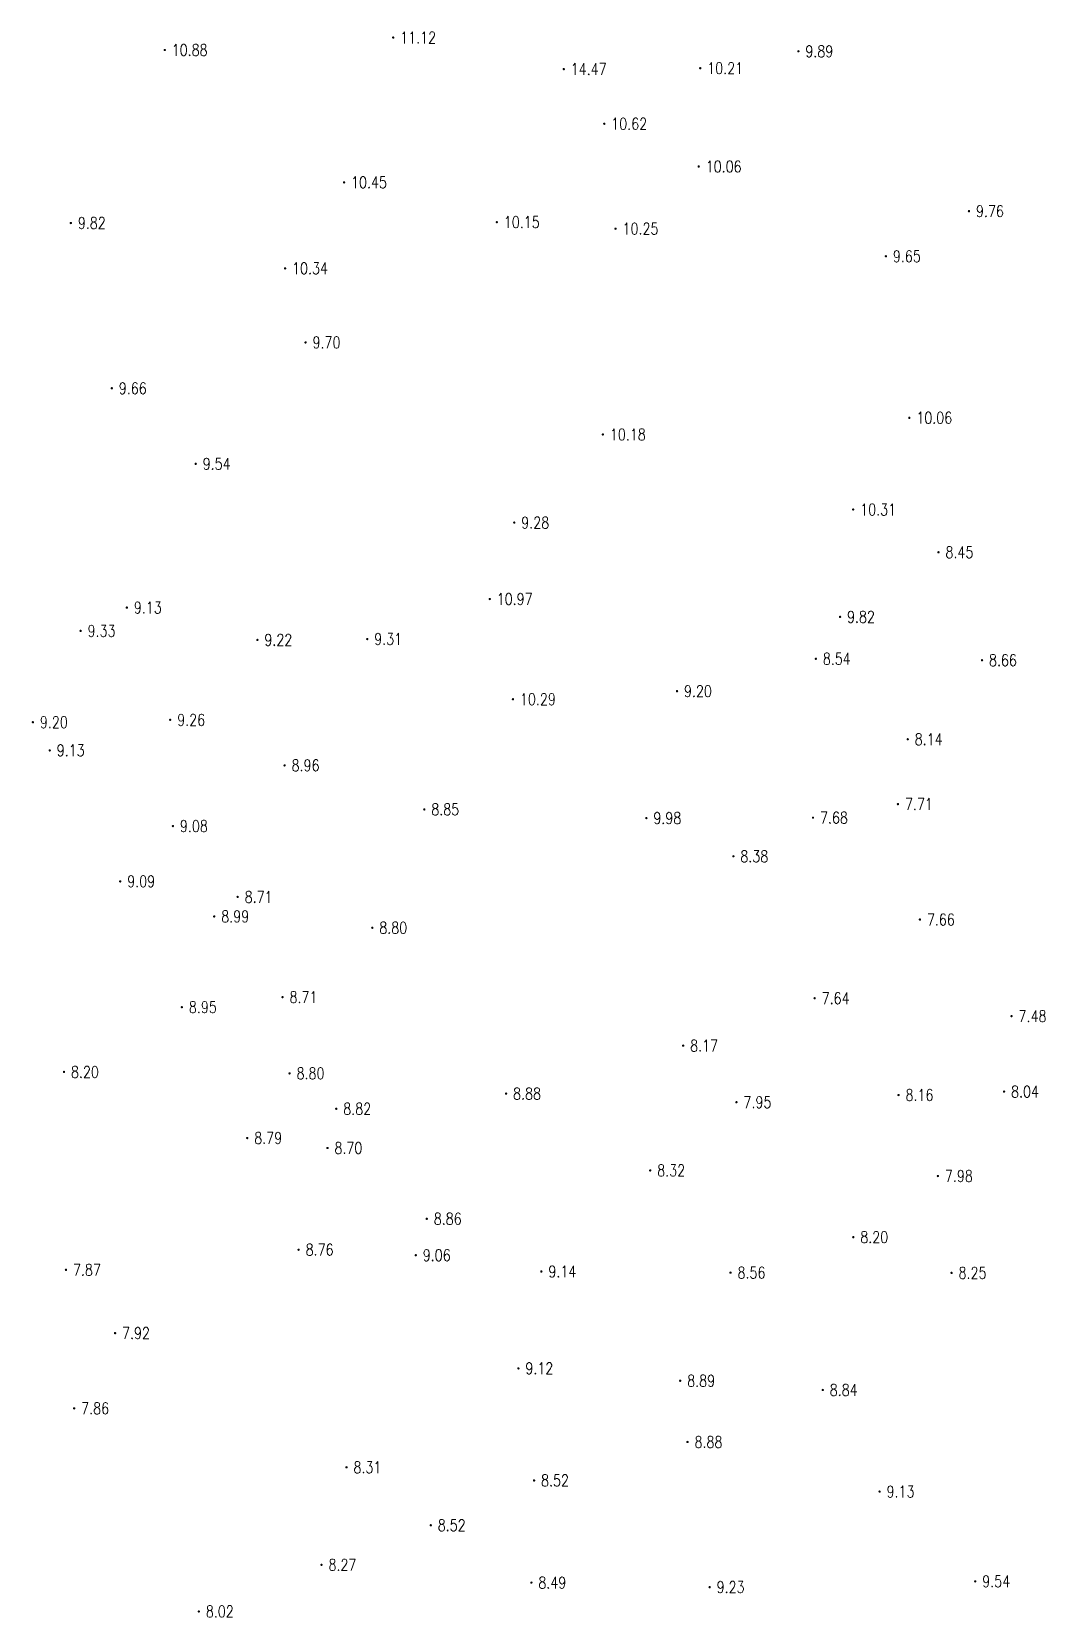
# Model space of a CAD drawing. Extents: x 476861 to 479475, y 2367369 to 2370541.
# Drawn here: x 477667.5 to 477754.6, y 2368348.6 to 2368484.9 of the extents above; entities that cross this region are included whole.
import ezdxf
from ezdxf.enums import TextEntityAlignment as Align

# ---------------------------------------------------------------- set-up
doc = ezdxf.new("R2010")
doc.units = 0
doc.header["$LTSCALE"] = 0.5
doc.layers.get('0').update_dxf_attribs({"linetype": 'CONTINUOUS'})
doc.layers.add('GCD', color=1, linetype='CONTINUOUS')
doc.styles.add('HZ', font='rs.shx', dxfattribs={"width": 0.8, "bigfont": 'hztxt.shx'})

# ---------------------------------------------------------------- blocks, each defined once
blk = doc.blocks.new('GC200')
at = {"linetype": 'Continuous', "const_width": 0.2, "flags": 128}
blk.add_lwpolyline([(-0.1, 0, 1), (0.1, 0, 1)], format="xyb", close=True, dxfattribs=at)

msp = doc.modelspace()

# ---------------------------------------------------------------- block references
at = {"layer": 'GCD', "linetype": 'Continuous'}
ref = msp.add_blockref('GC200', (477678.899, 2368483.362, 10.881), dxfattribs=dict(at, xscale=0.5, yscale=0.5, zscale=0.5))
ref.add_attrib('height', '10.88', dxfattribs={"linetype": 'Continuous', "height": 1, "style": 'HZ', "width": 0.8}).set_placement((477679.499, 2368483.362, 10.881), align=Align.MIDDLE_LEFT)
ref = msp.add_blockref('GC200', (477698.536, 2368484.435, 11.121), dxfattribs=dict(at, xscale=0.5, yscale=0.5, zscale=0.5))
ref.add_attrib('height', '11.12', dxfattribs={"linetype": 'Continuous', "height": 1, "style": 'HZ', "width": 0.8}).set_placement((477699.136, 2368484.435, 11.121), align=Align.MIDDLE_LEFT)
ref = msp.add_blockref('GC200', (477733.353, 2368483.249, 9.891), dxfattribs=dict(at, xscale=0.5, yscale=0.5, zscale=0.5))
ref.add_attrib('height', '9.89', dxfattribs={"linetype": 'Continuous', "height": 1, "style": 'HZ', "width": 0.8}).set_placement((477733.953, 2368483.249, 9.891), align=Align.MIDDLE_LEFT)
ref = msp.add_blockref('GC200', (477713.192, 2368481.718, 14.471), dxfattribs=dict(at, xscale=0.5, yscale=0.5, zscale=0.5))
ref.add_attrib('height', '14.47', dxfattribs={"linetype": 'Continuous', "height": 1, "style": 'HZ', "width": 0.8}).set_placement((477713.792, 2368481.718, 14.471), align=Align.MIDDLE_LEFT)
ref = msp.add_blockref('GC200', (477724.921, 2368481.8, 10.212), dxfattribs=dict(at, xscale=0.5, yscale=0.5, zscale=0.5))
ref.add_attrib('height', '10.21', dxfattribs={"linetype": 'Continuous', "height": 1, "style": 'HZ', "width": 0.8}).set_placement((477725.521, 2368481.8, 10.212), align=Align.MIDDLE_LEFT)
ref = msp.add_blockref('GC200', (477716.675, 2368477.02, 10.624), dxfattribs=dict(at, xscale=0.5, yscale=0.5, zscale=0.5))
ref.add_attrib('height', '10.62', dxfattribs={"linetype": 'Continuous', "height": 1, "style": 'HZ', "width": 0.8}).set_placement((477717.275, 2368477.02, 10.624), align=Align.MIDDLE_LEFT)
ref = msp.add_blockref('GC200', (477724.788, 2368473.343, 10.061), dxfattribs=dict(at, xscale=0.5, yscale=0.5, zscale=0.5))
ref.add_attrib('height', '10.06', dxfattribs={"linetype": 'Continuous', "height": 1, "style": 'HZ', "width": 0.8}).set_placement((477725.388, 2368473.343, 10.061), align=Align.MIDDLE_LEFT)
ref = msp.add_blockref('GC200', (477694.314, 2368471.979, 10.447), dxfattribs=dict(at, xscale=0.5, yscale=0.5, zscale=0.5))
ref.add_attrib('height', '10.45', dxfattribs={"linetype": 'Continuous', "height": 1, "style": 'HZ', "width": 0.8}).set_placement((477694.914, 2368471.979, 10.447), align=Align.MIDDLE_LEFT)
ref = msp.add_blockref('GC200', (477670.834, 2368468.484, 9.82), dxfattribs=dict(at, xscale=0.5, yscale=0.5, zscale=0.5))
ref.add_attrib('height', '9.82', dxfattribs={"linetype": 'Continuous', "height": 1, "style": 'HZ', "width": 0.8}).set_placement((477671.434, 2368468.484, 9.82), align=Align.MIDDLE_LEFT)
ref = msp.add_blockref('GC200', (477707.441, 2368468.56, 10.154), dxfattribs=dict(at, xscale=0.5, yscale=0.5, zscale=0.5))
ref.add_attrib('height', '10.15', dxfattribs={"linetype": 'Continuous', "height": 1, "style": 'HZ', "width": 0.8}).set_placement((477708.041, 2368468.56, 10.154), align=Align.MIDDLE_LEFT)
ref = msp.add_blockref('GC200', (477748.015, 2368469.504, 9.762), dxfattribs=dict(at, xscale=0.5, yscale=0.5, zscale=0.5))
ref.add_attrib('height', '9.76', dxfattribs={"linetype": 'Continuous', "height": 1, "style": 'HZ', "width": 0.8}).set_placement((477748.615, 2368469.504, 9.762), align=Align.MIDDLE_LEFT)
ref = msp.add_blockref('GC200', (477717.643, 2368467.997, 10.249), dxfattribs=dict(at, xscale=0.5, yscale=0.5, zscale=0.5))
ref.add_attrib('height', '10.25', dxfattribs={"linetype": 'Continuous', "height": 1, "style": 'HZ', "width": 0.8}).set_placement((477718.243, 2368467.997, 10.249), align=Align.MIDDLE_LEFT)
ref = msp.add_blockref('GC200', (477740.875, 2368465.626, 9.653), dxfattribs=dict(at, xscale=0.5, yscale=0.5, zscale=0.5))
ref.add_attrib('height', '9.65', dxfattribs={"linetype": 'Continuous', "height": 1, "style": 'HZ', "width": 0.8}).set_placement((477741.475, 2368465.626, 9.653), align=Align.MIDDLE_LEFT)
ref = msp.add_blockref('GC200', (477689.246, 2368464.583, 10.34), dxfattribs=dict(at, xscale=0.5, yscale=0.5, zscale=0.5))
ref.add_attrib('height', '10.34', dxfattribs={"linetype": 'Continuous', "height": 1, "style": 'HZ', "width": 0.8}).set_placement((477689.846, 2368464.583, 10.34), align=Align.MIDDLE_LEFT)
ref = msp.add_blockref('GC200', (477691.005, 2368458.214, 9.703), dxfattribs=dict(at, xscale=0.5, yscale=0.5, zscale=0.5))
ref.add_attrib('height', '9.70', dxfattribs={"linetype": 'Continuous', "height": 1, "style": 'HZ', "width": 0.8}).set_placement((477691.605, 2368458.214, 9.703), align=Align.MIDDLE_LEFT)
ref = msp.add_blockref('GC200', (477674.353, 2368454.275, 9.659), dxfattribs=dict(at, xscale=0.5, yscale=0.5, zscale=0.5))
ref.add_attrib('height', '9.66', dxfattribs={"linetype": 'Continuous', "height": 1, "style": 'HZ', "width": 0.8}).set_placement((477674.953, 2368454.275, 9.659), align=Align.MIDDLE_LEFT)
ref = msp.add_blockref('GC200', (477742.889, 2368451.736, 10.064), dxfattribs=dict(at, xscale=0.5, yscale=0.5, zscale=0.5))
ref.add_attrib('height', '10.06', dxfattribs={"linetype": 'Continuous', "height": 1, "style": 'HZ', "width": 0.8}).set_placement((477743.489, 2368451.736, 10.064), align=Align.MIDDLE_LEFT)
ref = msp.add_blockref('GC200', (477716.554, 2368450.3, 10.181), dxfattribs=dict(at, xscale=0.5, yscale=0.5, zscale=0.5))
ref.add_attrib('height', '10.18', dxfattribs={"linetype": 'Continuous', "height": 1, "style": 'HZ', "width": 0.8}).set_placement((477717.154, 2368450.3, 10.181), align=Align.MIDDLE_LEFT)
ref = msp.add_blockref('GC200', (477681.564, 2368447.776, 9.536), dxfattribs=dict(at, xscale=0.5, yscale=0.5, zscale=0.5))
ref.add_attrib('height', '9.54', dxfattribs={"linetype": 'Continuous', "height": 1, "style": 'HZ', "width": 0.8}).set_placement((477682.164, 2368447.776, 9.536), align=Align.MIDDLE_LEFT)
ref = msp.add_blockref('GC200', (477738.064, 2368443.848, 10.312), dxfattribs=dict(at, xscale=0.5, yscale=0.5, zscale=0.5))
ref.add_attrib('height', '10.31', dxfattribs={"linetype": 'Continuous', "height": 1, "style": 'HZ', "width": 0.8}).set_placement((477738.664, 2368443.848, 10.312), align=Align.MIDDLE_LEFT)
ref = msp.add_blockref('GC200', (477708.941, 2368442.721, 9.283), dxfattribs=dict(at, xscale=0.5, yscale=0.5, zscale=0.5))
ref.add_attrib('height', '9.28', dxfattribs={"linetype": 'Continuous', "height": 1, "style": 'HZ', "width": 0.8}).set_placement((477709.541, 2368442.721, 9.283), align=Align.MIDDLE_LEFT)
ref = msp.add_blockref('GC200', (477745.393, 2368440.172, 8.45), dxfattribs=dict(at, xscale=0.5, yscale=0.5, zscale=0.5))
ref.add_attrib('height', '8.45', dxfattribs={"linetype": 'Continuous', "height": 1, "style": 'HZ', "width": 0.8}).set_placement((477745.993, 2368440.172, 8.45), align=Align.MIDDLE_LEFT)
ref = msp.add_blockref('GC200', (477706.83, 2368436.153, 10.968), dxfattribs=dict(at, xscale=0.5, yscale=0.5, zscale=0.5))
ref.add_attrib('height', '10.97', dxfattribs={"linetype": 'Continuous', "height": 1, "style": 'HZ', "width": 0.8}).set_placement((477707.43, 2368436.153, 10.968), align=Align.MIDDLE_LEFT)
ref = msp.add_blockref('GC200', (477675.645, 2368435.416, 9.128), dxfattribs=dict(at, xscale=0.5, yscale=0.5, zscale=0.5))
ref.add_attrib('height', '9.13', dxfattribs={"linetype": 'Continuous', "height": 1, "style": 'HZ', "width": 0.8}).set_placement((477676.245, 2368435.416, 9.128), align=Align.MIDDLE_LEFT)
ref = msp.add_blockref('GC200', (477736.935, 2368434.616, 9.821), dxfattribs=dict(at, xscale=0.5, yscale=0.5, zscale=0.5))
ref.add_attrib('height', '9.82', dxfattribs={"linetype": 'Continuous', "height": 1, "style": 'HZ', "width": 0.8}).set_placement((477737.535, 2368434.616, 9.821), align=Align.MIDDLE_LEFT)
ref = msp.add_blockref('GC200', (477671.672, 2368433.412, 9.331), dxfattribs=dict(at, xscale=0.5, yscale=0.5, zscale=0.5))
ref.add_attrib('height', '9.33', dxfattribs={"linetype": 'Continuous', "height": 1, "style": 'HZ', "width": 0.8}).set_placement((477672.272, 2368433.412, 9.331), align=Align.MIDDLE_LEFT)
ref = msp.add_blockref('GC200', (477686.867, 2368432.635, 9.218), dxfattribs=dict(at, xscale=0.5, yscale=0.5, zscale=0.5))
ref.add_attrib('height', '9.22', dxfattribs={"linetype": 'Continuous', "height": 1, "style": 'HZ', "width": 0.8}).set_placement((477687.467, 2368432.635, 9.218), align=Align.MIDDLE_LEFT)
ref = msp.add_blockref('GC200', (477696.308, 2368432.71, 9.311), dxfattribs=dict(at, xscale=0.5, yscale=0.5, zscale=0.5))
ref.add_attrib('height', '9.31', dxfattribs={"linetype": 'Continuous', "height": 1, "style": 'HZ', "width": 0.8}).set_placement((477696.908, 2368432.71, 9.311), align=Align.MIDDLE_LEFT)
ref = msp.add_blockref('GC200', (477734.855, 2368431.013, 8.54), dxfattribs=dict(at, xscale=0.5, yscale=0.5, zscale=0.5))
ref.add_attrib('height', '8.54', dxfattribs={"linetype": 'Continuous', "height": 1, "style": 'HZ', "width": 0.8}).set_placement((477735.455, 2368431.013, 8.54), align=Align.MIDDLE_LEFT)
ref = msp.add_blockref('GC200', (477749.134, 2368430.889, 8.66), dxfattribs=dict(at, xscale=0.5, yscale=0.5, zscale=0.5))
ref.add_attrib('height', '8.66', dxfattribs={"linetype": 'Continuous', "height": 1, "style": 'HZ', "width": 0.8}).set_placement((477749.734, 2368430.889, 8.66), align=Align.MIDDLE_LEFT)
ref = msp.add_blockref('GC200', (477708.827, 2368427.534, 10.29), dxfattribs=dict(at, xscale=0.5, yscale=0.5, zscale=0.5))
ref.add_attrib('height', '10.29', dxfattribs={"linetype": 'Continuous', "height": 1, "style": 'HZ', "width": 0.8}).set_placement((477709.427, 2368427.534, 10.29), align=Align.MIDDLE_LEFT)
ref = msp.add_blockref('GC200', (477722.924, 2368428.229, 9.204), dxfattribs=dict(at, xscale=0.5, yscale=0.5, zscale=0.5))
ref.add_attrib('height', '9.20', dxfattribs={"linetype": 'Continuous', "height": 1, "style": 'HZ', "width": 0.8}).set_placement((477723.524, 2368428.229, 9.204), align=Align.MIDDLE_LEFT)
ref = msp.add_blockref('GC200', (477667.573, 2368425.556, 9.195), dxfattribs=dict(at, xscale=0.5, yscale=0.5, zscale=0.5))
ref.add_attrib('height', '9.20', dxfattribs={"linetype": 'Continuous', "height": 1, "style": 'HZ', "width": 0.8}).set_placement((477668.173, 2368425.556, 9.195), align=Align.MIDDLE_LEFT)
ref = msp.add_blockref('GC200', (477679.371, 2368425.762, 9.258), dxfattribs=dict(at, xscale=0.5, yscale=0.5, zscale=0.5))
ref.add_attrib('height', '9.26', dxfattribs={"linetype": 'Continuous', "height": 1, "style": 'HZ', "width": 0.8}).set_placement((477679.971, 2368425.762, 9.258), align=Align.MIDDLE_LEFT)
ref = msp.add_blockref('GC200', (477742.753, 2368424.092, 8.138), dxfattribs=dict(at, xscale=0.5, yscale=0.5, zscale=0.5))
ref.add_attrib('height', '8.14', dxfattribs={"linetype": 'Continuous', "height": 1, "style": 'HZ', "width": 0.8}).set_placement((477743.353, 2368424.092, 8.138), align=Align.MIDDLE_LEFT)
ref = msp.add_blockref('GC200', (477669.02, 2368423.135, 9.129), dxfattribs=dict(at, xscale=0.5, yscale=0.5, zscale=0.5))
ref.add_attrib('height', '9.13', dxfattribs={"linetype": 'Continuous', "height": 1, "style": 'HZ', "width": 0.8}).set_placement((477669.62, 2368423.135, 9.129), align=Align.MIDDLE_LEFT)
ref = msp.add_blockref('GC200', (477689.205, 2368421.849, 8.963), dxfattribs=dict(at, xscale=0.5, yscale=0.5, zscale=0.5))
ref.add_attrib('height', '8.96', dxfattribs={"linetype": 'Continuous', "height": 1, "style": 'HZ', "width": 0.8}).set_placement((477689.805, 2368421.849, 8.963), align=Align.MIDDLE_LEFT)
ref = msp.add_blockref('GC200', (477701.21, 2368418.062, 8.85), dxfattribs=dict(at, xscale=0.5, yscale=0.5, zscale=0.5))
ref.add_attrib('height', '8.85', dxfattribs={"linetype": 'Continuous', "height": 1, "style": 'HZ', "width": 0.8}).set_placement((477701.81, 2368418.062, 8.85), align=Align.MIDDLE_LEFT)
ref = msp.add_blockref('GC200', (477741.91, 2368418.514, 7.709), dxfattribs=dict(at, xscale=0.5, yscale=0.5, zscale=0.5))
ref.add_attrib('height', '7.71', dxfattribs={"linetype": 'Continuous', "height": 1, "style": 'HZ', "width": 0.8}).set_placement((477742.51, 2368418.514, 7.709), align=Align.MIDDLE_LEFT)
ref = msp.add_blockref('GC200', (477679.607, 2368416.627, 9.078), dxfattribs=dict(at, xscale=0.5, yscale=0.5, zscale=0.5))
ref.add_attrib('height', '9.08', dxfattribs={"linetype": 'Continuous', "height": 1, "style": 'HZ', "width": 0.8}).set_placement((477680.207, 2368416.627, 9.078), align=Align.MIDDLE_LEFT)
ref = msp.add_blockref('GC200', (477720.291, 2368417.314, 9.979), dxfattribs=dict(at, xscale=0.5, yscale=0.5, zscale=0.5))
ref.add_attrib('height', '9.98', dxfattribs={"linetype": 'Continuous', "height": 1, "style": 'HZ', "width": 0.8}).set_placement((477720.891, 2368417.314, 9.979), align=Align.MIDDLE_LEFT)
ref = msp.add_blockref('GC200', (477734.611, 2368417.351, 7.68), dxfattribs=dict(at, xscale=0.5, yscale=0.5, zscale=0.5))
ref.add_attrib('height', '7.68', dxfattribs={"linetype": 'Continuous', "height": 1, "style": 'HZ', "width": 0.8}).set_placement((477735.211, 2368417.351, 7.68), align=Align.MIDDLE_LEFT)
ref = msp.add_blockref('GC200', (477727.767, 2368414.028, 8.38), dxfattribs=dict(at, xscale=0.5, yscale=0.5, zscale=0.5))
ref.add_attrib('height', '8.38', dxfattribs={"linetype": 'Continuous', "height": 1, "style": 'HZ', "width": 0.8}).set_placement((477728.367, 2368414.028, 8.38), align=Align.MIDDLE_LEFT)
ref = msp.add_blockref('GC200', (477675.075, 2368411.872, 9.086), dxfattribs=dict(at, xscale=0.5, yscale=0.5, zscale=0.5))
ref.add_attrib('height', '9.09', dxfattribs={"linetype": 'Continuous', "height": 1, "style": 'HZ', "width": 0.8}).set_placement((477675.675, 2368411.872, 9.086), align=Align.MIDDLE_LEFT)
ref = msp.add_blockref('GC200', (477685.169, 2368410.534, 8.708), dxfattribs=dict(at, xscale=0.5, yscale=0.5, zscale=0.5))
ref.add_attrib('height', '8.71', dxfattribs={"linetype": 'Continuous', "height": 1, "style": 'HZ', "width": 0.8}).set_placement((477685.769, 2368410.534, 8.708), align=Align.MIDDLE_LEFT)
ref = msp.add_blockref('GC200', (477683.158, 2368408.858, 8.994), dxfattribs=dict(at, xscale=0.5, yscale=0.5, zscale=0.5))
ref.add_attrib('height', '8.99', dxfattribs={"linetype": 'Continuous', "height": 1, "style": 'HZ', "width": 0.8}).set_placement((477683.758, 2368408.858, 8.994), align=Align.MIDDLE_LEFT)
ref = msp.add_blockref('GC200', (477743.799, 2368408.59, 7.659), dxfattribs=dict(at, xscale=0.5, yscale=0.5, zscale=0.5))
ref.add_attrib('height', '7.66', dxfattribs={"linetype": 'Continuous', "height": 1, "style": 'HZ', "width": 0.8}).set_placement((477744.399, 2368408.59, 7.659), align=Align.MIDDLE_LEFT)
ref = msp.add_blockref('GC200', (477696.741, 2368407.886, 8.8), dxfattribs=dict(at, xscale=0.5, yscale=0.5, zscale=0.5))
ref.add_attrib('height', '8.80', dxfattribs={"linetype": 'Continuous', "height": 1, "style": 'HZ', "width": 0.8}).set_placement((477697.341, 2368407.886, 8.8), align=Align.MIDDLE_LEFT)
ref = msp.add_blockref('GC200', (477689.026, 2368401.917, 8.708), dxfattribs=dict(at, xscale=0.5, yscale=0.5, zscale=0.5))
ref.add_attrib('height', '8.71', dxfattribs={"linetype": 'Continuous', "height": 1, "style": 'HZ', "width": 0.8}).set_placement((477689.626, 2368401.917, 8.708), align=Align.MIDDLE_LEFT)
ref = msp.add_blockref('GC200', (477734.752, 2368401.822, 7.64), dxfattribs=dict(at, xscale=0.5, yscale=0.5, zscale=0.5))
ref.add_attrib('height', '7.64', dxfattribs={"linetype": 'Continuous', "height": 1, "style": 'HZ', "width": 0.8}).set_placement((477735.352, 2368401.822, 7.64), align=Align.MIDDLE_LEFT)
ref = msp.add_blockref('GC200', (477680.376, 2368401.055, 8.945), dxfattribs=dict(at, xscale=0.5, yscale=0.5, zscale=0.5))
ref.add_attrib('height', '8.95', dxfattribs={"linetype": 'Continuous', "height": 1, "style": 'HZ', "width": 0.8}).set_placement((477680.976, 2368401.055, 8.945), align=Align.MIDDLE_LEFT)
ref = msp.add_blockref('GC200', (477751.673, 2368400.283, 7.483), dxfattribs=dict(at, xscale=0.5, yscale=0.5, zscale=0.5))
ref.add_attrib('height', '7.48', dxfattribs={"linetype": 'Continuous', "height": 1, "style": 'HZ', "width": 0.8}).set_placement((477752.273, 2368400.283, 7.483), align=Align.MIDDLE_LEFT)
ref = msp.add_blockref('GC200', (477723.452, 2368397.747, 8.169), dxfattribs=dict(at, xscale=0.5, yscale=0.5, zscale=0.5))
ref.add_attrib('height', '8.17', dxfattribs={"linetype": 'Continuous', "height": 1, "style": 'HZ', "width": 0.8}).set_placement((477724.052, 2368397.747, 8.169), align=Align.MIDDLE_LEFT)
ref = msp.add_blockref('GC200', (477670.246, 2368395.484, 8.2), dxfattribs=dict(at, xscale=0.5, yscale=0.5, zscale=0.5))
ref.add_attrib('height', '8.20', dxfattribs={"linetype": 'Continuous', "height": 1, "style": 'HZ', "width": 0.8}).set_placement((477670.846, 2368395.484, 8.2), align=Align.MIDDLE_LEFT)
ref = msp.add_blockref('GC200', (477689.632, 2368395.363, 8.804), dxfattribs=dict(at, xscale=0.5, yscale=0.5, zscale=0.5))
ref.add_attrib('height', '8.80', dxfattribs={"linetype": 'Continuous', "height": 1, "style": 'HZ', "width": 0.8}).set_placement((477690.232, 2368395.363, 8.804), align=Align.MIDDLE_LEFT)
ref = msp.add_blockref('GC200', (477708.236, 2368393.621, 8.88), dxfattribs=dict(at, xscale=0.5, yscale=0.5, zscale=0.5))
ref.add_attrib('height', '8.88', dxfattribs={"linetype": 'Continuous', "height": 1, "style": 'HZ', "width": 0.8}).set_placement((477708.836, 2368393.621, 8.88), align=Align.MIDDLE_LEFT)
ref = msp.add_blockref('GC200', (477741.962, 2368393.501, 8.161), dxfattribs=dict(at, xscale=0.5, yscale=0.5, zscale=0.5))
ref.add_attrib('height', '8.16', dxfattribs={"linetype": 'Continuous', "height": 1, "style": 'HZ', "width": 0.8}).set_placement((477742.562, 2368393.501, 8.161), align=Align.MIDDLE_LEFT)
ref = msp.add_blockref('GC200', (477751.027, 2368393.794, 8.035), dxfattribs=dict(at, xscale=0.5, yscale=0.5, zscale=0.5))
ref.add_attrib('height', '8.04', dxfattribs={"linetype": 'Continuous', "height": 1, "style": 'HZ', "width": 0.8}).set_placement((477751.627, 2368393.794, 8.035), align=Align.MIDDLE_LEFT)
ref = msp.add_blockref('GC200', (477693.644, 2368392.319, 8.82), dxfattribs=dict(at, xscale=0.5, yscale=0.5, zscale=0.5))
ref.add_attrib('height', '8.82', dxfattribs={"linetype": 'Continuous', "height": 1, "style": 'HZ', "width": 0.8}).set_placement((477694.244, 2368392.319, 8.82), align=Align.MIDDLE_LEFT)
ref = msp.add_blockref('GC200', (477728.035, 2368392.883, 7.95), dxfattribs=dict(at, xscale=0.5, yscale=0.5, zscale=0.5))
ref.add_attrib('height', '7.95', dxfattribs={"linetype": 'Continuous', "height": 1, "style": 'HZ', "width": 0.8}).set_placement((477728.635, 2368392.883, 7.95), align=Align.MIDDLE_LEFT)
ref = msp.add_blockref('GC200', (477685.993, 2368389.802, 8.787), dxfattribs=dict(at, xscale=0.5, yscale=0.5, zscale=0.5))
ref.add_attrib('height', '8.79', dxfattribs={"linetype": 'Continuous', "height": 1, "style": 'HZ', "width": 0.8}).set_placement((477686.593, 2368389.802, 8.787), align=Align.MIDDLE_LEFT)
ref = msp.add_blockref('GC200', (477692.886, 2368388.946, 8.699), dxfattribs=dict(at, xscale=0.5, yscale=0.5, zscale=0.5))
ref.add_attrib('height', '8.70', dxfattribs={"linetype": 'Continuous', "height": 1, "style": 'HZ', "width": 0.8}).set_placement((477693.486, 2368388.946, 8.699), align=Align.MIDDLE_LEFT)
ref = msp.add_blockref('GC200', (477720.621, 2368387.017, 8.318), dxfattribs=dict(at, xscale=0.5, yscale=0.5, zscale=0.5))
ref.add_attrib('height', '8.32', dxfattribs={"linetype": 'Continuous', "height": 1, "style": 'HZ', "width": 0.8}).set_placement((477721.221, 2368387.017, 8.318), align=Align.MIDDLE_LEFT)
ref = msp.add_blockref('GC200', (477745.343, 2368386.537, 7.98), dxfattribs=dict(at, xscale=0.5, yscale=0.5, zscale=0.5))
ref.add_attrib('height', '7.98', dxfattribs={"linetype": 'Continuous', "height": 1, "style": 'HZ', "width": 0.8}).set_placement((477745.943, 2368386.537, 7.98), align=Align.MIDDLE_LEFT)
ref = msp.add_blockref('GC200', (477701.419, 2368382.858, 8.86), dxfattribs=dict(at, xscale=0.5, yscale=0.5, zscale=0.5))
ref.add_attrib('height', '8.86', dxfattribs={"linetype": 'Continuous', "height": 1, "style": 'HZ', "width": 0.8}).set_placement((477702.019, 2368382.858, 8.86), align=Align.MIDDLE_LEFT)
ref = msp.add_blockref('GC200', (477738.075, 2368381.279, 8.196), dxfattribs=dict(at, xscale=0.5, yscale=0.5, zscale=0.5))
ref.add_attrib('height', '8.20', dxfattribs={"linetype": 'Continuous', "height": 1, "style": 'HZ', "width": 0.8}).set_placement((477738.675, 2368381.279, 8.196), align=Align.MIDDLE_LEFT)
ref = msp.add_blockref('GC200', (477690.409, 2368380.199, 8.762), dxfattribs=dict(at, xscale=0.5, yscale=0.5, zscale=0.5))
ref.add_attrib('height', '8.76', dxfattribs={"linetype": 'Continuous', "height": 1, "style": 'HZ', "width": 0.8}).set_placement((477691.009, 2368380.199, 8.762), align=Align.MIDDLE_LEFT)
ref = msp.add_blockref('GC200', (477700.475, 2368379.725, 9.059), dxfattribs=dict(at, xscale=0.5, yscale=0.5, zscale=0.5))
ref.add_attrib('height', '9.06', dxfattribs={"linetype": 'Continuous', "height": 1, "style": 'HZ', "width": 0.8}).set_placement((477701.075, 2368379.725, 9.059), align=Align.MIDDLE_LEFT)
ref = msp.add_blockref('GC200', (477670.416, 2368378.47, 7.87), dxfattribs=dict(at, xscale=0.5, yscale=0.5, zscale=0.5))
ref.add_attrib('height', '7.87', dxfattribs={"linetype": 'Continuous', "height": 1, "style": 'HZ', "width": 0.8}).set_placement((477671.016, 2368378.47, 7.87), align=Align.MIDDLE_LEFT)
ref = msp.add_blockref('GC200', (477711.269, 2368378.325, 9.14), dxfattribs=dict(at, xscale=0.5, yscale=0.5, zscale=0.5))
ref.add_attrib('height', '9.14', dxfattribs={"linetype": 'Continuous', "height": 1, "style": 'HZ', "width": 0.8}).set_placement((477711.869, 2368378.325, 9.14), align=Align.MIDDLE_LEFT)
ref = msp.add_blockref('GC200', (477727.521, 2368378.228, 8.56), dxfattribs=dict(at, xscale=0.5, yscale=0.5, zscale=0.5))
ref.add_attrib('height', '8.56', dxfattribs={"linetype": 'Continuous', "height": 1, "style": 'HZ', "width": 0.8}).set_placement((477728.121, 2368378.228, 8.56), align=Align.MIDDLE_LEFT)
ref = msp.add_blockref('GC200', (477746.518, 2368378.205, 8.25), dxfattribs=dict(at, xscale=0.5, yscale=0.5, zscale=0.5))
ref.add_attrib('height', '8.25', dxfattribs={"linetype": 'Continuous', "height": 1, "style": 'HZ', "width": 0.8}).set_placement((477747.118, 2368378.205, 8.25), align=Align.MIDDLE_LEFT)
ref = msp.add_blockref('GC200', (477674.634, 2368373.026, 7.923), dxfattribs=dict(at, xscale=0.5, yscale=0.5, zscale=0.5))
ref.add_attrib('height', '7.92', dxfattribs={"linetype": 'Continuous', "height": 1, "style": 'HZ', "width": 0.8}).set_placement((477675.234, 2368373.026, 7.923), align=Align.MIDDLE_LEFT)
ref = msp.add_blockref('GC200', (477709.294, 2368369.996, 9.12), dxfattribs=dict(at, xscale=0.5, yscale=0.5, zscale=0.5))
ref.add_attrib('height', '9.12', dxfattribs={"linetype": 'Continuous', "height": 1, "style": 'HZ', "width": 0.8}).set_placement((477709.894, 2368369.996, 9.12), align=Align.MIDDLE_LEFT)
ref = msp.add_blockref('GC200', (477723.197, 2368368.932, 8.89), dxfattribs=dict(at, xscale=0.5, yscale=0.5, zscale=0.5))
ref.add_attrib('height', '8.89', dxfattribs={"linetype": 'Continuous', "height": 1, "style": 'HZ', "width": 0.8}).set_placement((477723.797, 2368368.932, 8.89), align=Align.MIDDLE_LEFT)
ref = msp.add_blockref('GC200', (477735.448, 2368368.138, 8.84), dxfattribs=dict(at, xscale=0.5, yscale=0.5, zscale=0.5))
ref.add_attrib('height', '8.84', dxfattribs={"linetype": 'Continuous', "height": 1, "style": 'HZ', "width": 0.8}).set_placement((477736.048, 2368368.138, 8.84), align=Align.MIDDLE_LEFT)
ref = msp.add_blockref('GC200', (477671.119, 2368366.556, 7.864), dxfattribs=dict(at, xscale=0.5, yscale=0.5, zscale=0.5))
ref.add_attrib('height', '7.86', dxfattribs={"linetype": 'Continuous', "height": 1, "style": 'HZ', "width": 0.8}).set_placement((477671.719, 2368366.556, 7.864), align=Align.MIDDLE_LEFT)
ref = msp.add_blockref('GC200', (477723.826, 2368363.668, 8.884), dxfattribs=dict(at, xscale=0.5, yscale=0.5, zscale=0.5))
ref.add_attrib('height', '8.88', dxfattribs={"linetype": 'Continuous', "height": 1, "style": 'HZ', "width": 0.8}).set_placement((477724.426, 2368363.668, 8.884), align=Align.MIDDLE_LEFT)
ref = msp.add_blockref('GC200', (477694.521, 2368361.489, 8.31), dxfattribs=dict(at, xscale=0.5, yscale=0.5, zscale=0.5))
ref.add_attrib('height', '8.31', dxfattribs={"linetype": 'Continuous', "height": 1, "style": 'HZ', "width": 0.8}).set_placement((477695.121, 2368361.489, 8.31), align=Align.MIDDLE_LEFT)
ref = msp.add_blockref('GC200', (477710.641, 2368360.356, 8.517), dxfattribs=dict(at, xscale=0.5, yscale=0.5, zscale=0.5))
ref.add_attrib('height', '8.52', dxfattribs={"linetype": 'Continuous', "height": 1, "style": 'HZ', "width": 0.8}).set_placement((477711.241, 2368360.356, 8.517), align=Align.MIDDLE_LEFT)
ref = msp.add_blockref('GC200', (477740.332, 2368359.4, 9.127), dxfattribs=dict(at, xscale=0.5, yscale=0.5, zscale=0.5))
ref.add_attrib('height', '9.13', dxfattribs={"linetype": 'Continuous', "height": 1, "style": 'HZ', "width": 0.8}).set_placement((477740.932, 2368359.4, 9.127), align=Align.MIDDLE_LEFT)
ref = msp.add_blockref('GC200', (477701.764, 2368356.505, 8.524), dxfattribs=dict(at, xscale=0.5, yscale=0.5, zscale=0.5))
ref.add_attrib('height', '8.52', dxfattribs={"linetype": 'Continuous', "height": 1, "style": 'HZ', "width": 0.8}).set_placement((477702.364, 2368356.505, 8.524), align=Align.MIDDLE_LEFT)
ref = msp.add_blockref('GC200', (477692.373, 2368353.102, 8.269), dxfattribs=dict(at, xscale=0.5, yscale=0.5, zscale=0.5))
ref.add_attrib('height', '8.27', dxfattribs={"linetype": 'Continuous', "height": 1, "style": 'HZ', "width": 0.8}).set_placement((477692.973, 2368353.102, 8.269), align=Align.MIDDLE_LEFT)
ref = msp.add_blockref('GC200', (477710.409, 2368351.571, 8.491), dxfattribs=dict(at, xscale=0.5, yscale=0.5, zscale=0.5))
ref.add_attrib('height', '8.49', dxfattribs={"linetype": 'Continuous', "height": 1, "style": 'HZ', "width": 0.8}).set_placement((477711.009, 2368351.571, 8.491), align=Align.MIDDLE_LEFT)
ref = msp.add_blockref('GC200', (477725.73, 2368351.185, 9.23), dxfattribs=dict(at, xscale=0.5, yscale=0.5, zscale=0.5))
ref.add_attrib('height', '9.23', dxfattribs={"linetype": 'Continuous', "height": 1, "style": 'HZ', "width": 0.8}).set_placement((477726.33, 2368351.185, 9.23), align=Align.MIDDLE_LEFT)
ref = msp.add_blockref('GC200', (477748.552, 2368351.682, 9.537), dxfattribs=dict(at, xscale=0.5, yscale=0.5, zscale=0.5))
ref.add_attrib('height', '9.54', dxfattribs={"linetype": 'Continuous', "height": 1, "style": 'HZ', "width": 0.8}).set_placement((477749.152, 2368351.682, 9.537), align=Align.MIDDLE_LEFT)
ref = msp.add_blockref('GC200', (477681.834, 2368349.092, 8.017), dxfattribs=dict(at, xscale=0.5, yscale=0.5, zscale=0.5))
ref.add_attrib('height', '8.02', dxfattribs={"linetype": 'Continuous', "height": 1, "style": 'HZ', "width": 0.8}).set_placement((477682.434, 2368349.092, 8.017), align=Align.MIDDLE_LEFT)

doc.saveas('drawing.dxf')
